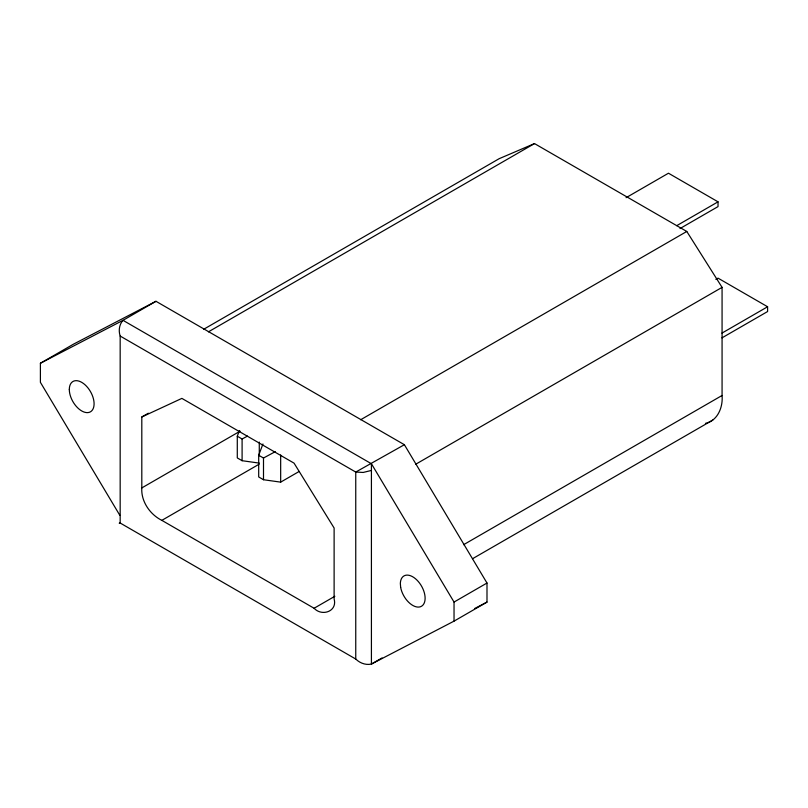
<?xml version="1.0" encoding="UTF-8"?>
<svg xmlns="http://www.w3.org/2000/svg" width="808" height="808" viewBox="0 0 808 808"><rect width="100%" height="100%" fill="white"/><g stroke="black" fill="none" stroke-linecap="round" stroke-linejoin="round"><path stroke-width="1.21" d="M203.626 329.31L499.172 158.681L534.492 143.582L686.79 231.462L722.069 287.365L722.069 395.476C723.11 406.939 717.837 420.796 705.435 423.362M141.804 487.931C140.925 501.384 150.015 514.494 161.842 520.362L314.09 608.262C321.887 616.746 337.603 611.505 334.118 598.96L334.118 528.018L294.051 463.146L181.871 398.384L141.804 416.979L141.804 487.931L240.107 431.169M259.277 463.105L242.097 460.701L237.289 457.924L237.289 436.219L239.421 430.593M299.142 471.468L280.669 482.134L263.499 479.73L258.691 476.952L258.691 455.257L262.943 443.996M119.816 522.695L119.251 523.22L120.17 523.018L355.752 659.035C359.762 663.065 365.772 665.348 371.417 664.065L454.035 621.14L486.992 602.111L486.992 583.033L404.384 444.713L155.974 301.293L73.366 344.228L40.4 363.257L40.4 382.336L119.786 515.241M155.974 301.293L123.008 320.332L40.4 363.257M208.413 331.846L534.492 143.582M141.804 416.979L148.359 413.201M626.079 197.687L668.469 173.215L718.029 201.828L718.029 206.596L679.993 228.563M161.842 520.362L259.055 464.236M676.73 225.674L718.029 201.828M360.661 419.746L686.79 231.462M454.035 621.14L454.035 602.061L371.417 463.741L123.008 320.332C119.17 324.493 118.392 330.795 120.17 336.047L355.752 472.064L404.384 444.713M715.858 279.396L718.029 278.144L767.6 306.757L767.6 311.534L721.948 337.885M415.615 464.297L722.069 287.365M721.948 333.118L767.6 306.757M314.09 608.262L334.845 596.284M463.6 544.703L722.069 395.476M472.66 558.651L712.787 420.069M454.035 602.061L486.992 583.033M382.053 657.924L371.417 664.065L371.417 463.741M237.289 436.219L242.097 438.996L247.47 436.098M258.691 455.257L263.499 458.025L275.306 451.652M474.71 608.495L486.992 602.111M371.417 470.428L363.216 472.448L355.752 472.064L355.752 659.035M280.669 454.934L280.669 482.134M263.499 458.025L263.499 479.73M259.277 442.087L259.277 455.682M242.097 438.996L242.097 460.701M120.17 336.047L120.17 523.018M400.657 587.365L400.344 583.467A17.524 10.12 60 0 1 418.332 581.568A17.524 10.12 60 0 1 420.372 606.768A17.524 10.12 60 0 1 400.657 587.365M69.316 389.486A17.524 10.12 60 0 0 87.9 412.605A17.524 10.12 60 0 0 87.9 387.83A17.524 10.12 60 0 0 69.316 389.486"/></g></svg>
